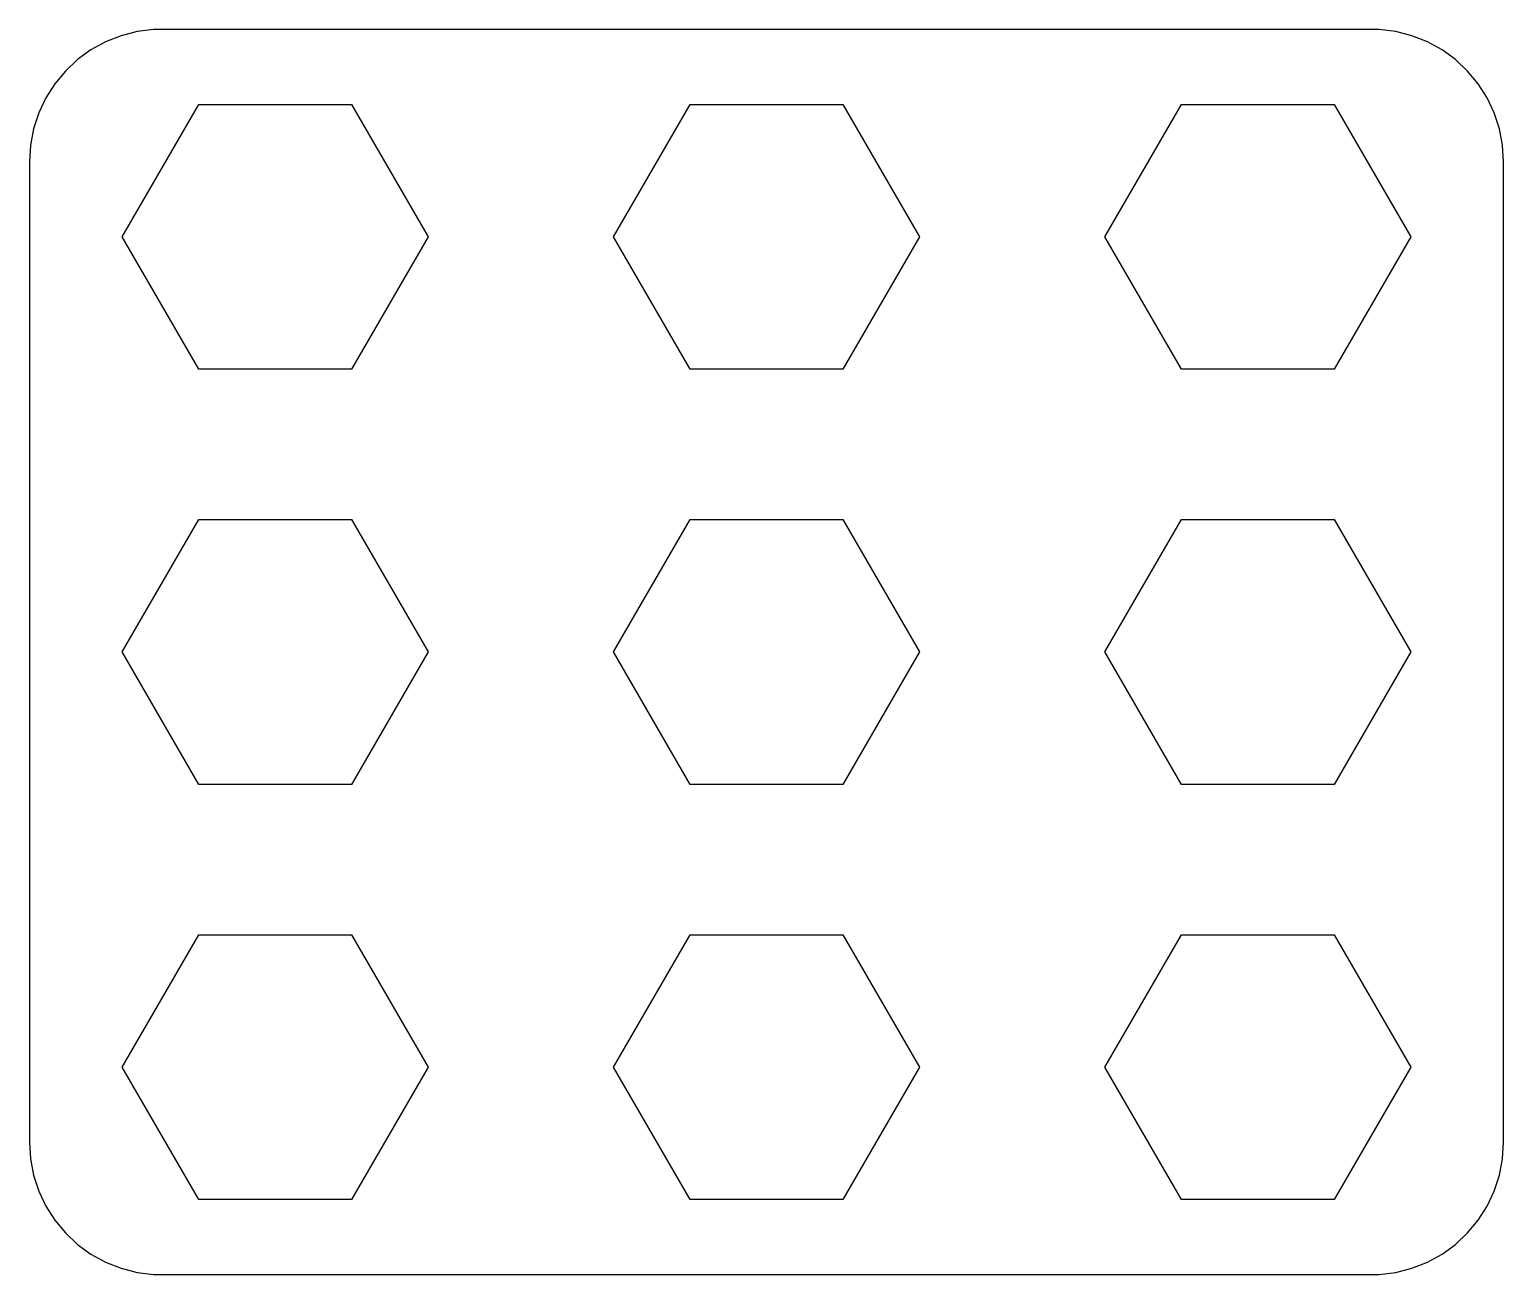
# Model space of a CAD drawing. Header units: metres. Extents: x -27.8 to 27.8, y 33.5 to 80.5.
import ezdxf

# ---------------------------------------------------------------- set-up
doc = ezdxf.new("R2010")
doc.units = ezdxf.units.M

msp = doc.modelspace()

# ---------------------------------------------------------------- linework, layer by layer
for p, q in [((-24.3551, 80.2501), (-24.9389, 80.0189)), ((-23.7469, 80.4062), (-24.3551, 80.2501)), ((-23.1239, 80.4849), (-23.7469, 80.4062)), ((23.1239, 80.4849), (-23.1239, 80.4849)), ((23.7469, 80.4062), (23.1239, 80.4849)), ((24.3551, 80.2501), (23.7469, 80.4062)), ((24.9389, 80.0189), (24.3551, 80.2501)), ((-25.4891, 79.7164), (-25.9971, 79.3474)), ((-24.9389, 80.0189), (-25.4891, 79.7164)), ((25.4891, 79.7164), (24.9389, 80.0189)), ((25.9971, 79.3474), (25.4891, 79.7164)), ((-25.9971, 79.3474), (-26.4548, 78.9175)), ((26.4548, 78.9175), (25.9971, 79.3474)), ((-26.8551, 78.4337), (-27.1915, 77.9036)), ((-26.4548, 78.9175), (-26.8551, 78.4337)), ((26.8551, 78.4337), (26.4548, 78.9175)), ((27.1915, 77.9036), (26.8551, 78.4337)), ((-27.1915, 77.9036), (-27.4589, 77.3354)), ((27.4589, 77.3354), (27.1915, 77.9036)), ((-27.4589, 77.3354), (-27.6529, 76.7382)), ((-24.31, 72.662), (-21.425, 77.659)), ((-21.425, 77.659), (-15.655, 77.659)), ((-15.655, 77.659), (-12.77, 72.662)), ((-5.76999, 72.662), (-2.88499, 77.659)), ((-2.88499, 77.659), (2.88499, 77.659)), ((2.88499, 77.659), (5.76999, 72.662)), ((12.77, 72.662), (15.655, 77.659)), ((15.655, 77.659), (21.425, 77.659)), ((21.425, 77.659), (24.31, 72.662)), ((27.6529, 76.7382), (27.4589, 77.3354)), ((-27.6529, 76.7382), (-27.7706, 76.1215)), ((27.7706, 76.1215), (27.6529, 76.7382)), ((-27.7706, 76.1215), (-27.81, 75.4948)), ((27.81, 75.4948), (27.7706, 76.1215)), ((-27.81, 75.4948), (-27.81, 38.4983)), ((27.81, 38.4983), (27.81, 75.4948)), ((-21.425, 67.6651), (-24.31, 72.662)), ((-12.77, 72.662), (-15.655, 67.6651)), ((-2.88499, 67.6651), (-5.76999, 72.662)), ((5.76999, 72.662), (2.88499, 67.6651)), ((15.655, 67.6651), (12.77, 72.662)), ((24.31, 72.662), (21.425, 67.6651)), ((-15.655, 67.6651), (-21.425, 67.6651)), ((2.88499, 67.6651), (-2.88499, 67.6651)), ((21.425, 67.6651), (15.655, 67.6651)), ((-24.31, 56.9965), (-21.425, 61.9935)), ((-21.425, 61.9935), (-15.655, 61.9935)), ((-15.655, 61.9935), (-12.77, 56.9965)), ((-5.76999, 56.9965), (-2.88499, 61.9935)), ((-2.88499, 61.9935), (2.88499, 61.9935)), ((2.88499, 61.9935), (5.76999, 56.9965)), ((12.77, 56.9965), (15.655, 61.9935)), ((15.655, 61.9935), (21.425, 61.9935)), ((21.425, 61.9935), (24.31, 56.9965)), ((-21.425, 51.9996), (-24.31, 56.9965)), ((-12.77, 56.9965), (-15.655, 51.9996)), ((-2.88499, 51.9996), (-5.76999, 56.9965)), ((5.76999, 56.9965), (2.88499, 51.9996)), ((15.655, 51.9996), (12.77, 56.9965)), ((24.31, 56.9965), (21.425, 51.9996)), ((-15.655, 51.9996), (-21.425, 51.9996)), ((2.88499, 51.9996), (-2.88499, 51.9996)), ((21.425, 51.9996), (15.655, 51.9996)), ((-24.31, 41.331), (-21.425, 46.328)), ((-21.425, 46.328), (-15.655, 46.328)), ((-15.655, 46.328), (-12.77, 41.331)), ((-5.76999, 41.331), (-2.88499, 46.328)), ((-2.88499, 46.328), (2.88499, 46.328)), ((2.88499, 46.328), (5.76999, 41.331)), ((12.77, 41.331), (15.655, 46.328)), ((15.655, 46.328), (21.425, 46.328)), ((21.425, 46.328), (24.31, 41.331)), ((-21.425, 36.3341), (-24.31, 41.331)), ((-12.77, 41.331), (-15.655, 36.3341)), ((-2.88499, 36.3341), (-5.76999, 41.331)), ((5.76999, 41.331), (2.88499, 36.3341)), ((15.655, 36.3341), (12.77, 41.331)), ((24.31, 41.331), (21.425, 36.3341)), ((-27.81, 38.4983), (-27.7706, 37.8716)), ((27.7706, 37.8716), (27.81, 38.4983)), ((-27.7706, 37.8716), (-27.6529, 37.2548)), ((27.6529, 37.2548), (27.7706, 37.8716)), ((-27.6529, 37.2548), (-27.4589, 36.6577)), ((27.4589, 36.6577), (27.6529, 37.2548)), ((-27.4589, 36.6577), (-27.1915, 36.0895)), ((-15.655, 36.3341), (-21.425, 36.3341)), ((2.88499, 36.3341), (-2.88499, 36.3341)), ((21.425, 36.3341), (15.655, 36.3341)), ((27.1915, 36.0895), (27.4589, 36.6577)), ((-27.1915, 36.0895), (-26.8551, 35.5594)), ((26.8551, 35.5594), (27.1915, 36.0895)), ((-26.8551, 35.5594), (-26.4548, 35.0755)), ((-26.4548, 35.0755), (-25.9971, 34.6457)), ((25.9971, 34.6457), (26.4548, 35.0755)), ((26.4548, 35.0755), (26.8551, 35.5594)), ((-25.9971, 34.6457), (-25.4891, 34.2766)), ((25.4891, 34.2766), (25.9971, 34.6457)), ((-25.4891, 34.2766), (-24.9389, 33.9741)), ((-24.9389, 33.9741), (-24.3551, 33.743)), ((24.3551, 33.743), (24.9389, 33.9741)), ((24.9389, 33.9741), (25.4891, 34.2766)), ((-24.3551, 33.743), (-23.7469, 33.5868)), ((-23.7469, 33.5868), (-23.1239, 33.5081)), ((-23.1239, 33.5081), (23.1239, 33.5081)), ((23.1239, 33.5081), (23.7469, 33.5868)), ((23.7469, 33.5868), (24.3551, 33.743))]:
    msp.add_line(p, q)

doc.saveas('drawing.dxf')
